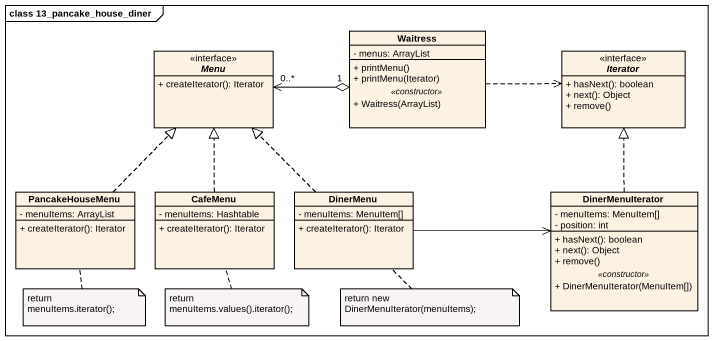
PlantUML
@startuml
mainframe class 13_pancake_house_diner
hide circle
hide empty members
skinparam classAttributeIconSize 0
class Waitress {
  - menus: ArrayList
  --
  + printMenu()
  + printMenu(Iterator)
  .. <<constructor>> ..
  + Waitress(ArrayList)
}
interface Menu {
  + createIterator(): Iterator
}
interface Iterator {
  + hasNext(): boolean
  + next(): Object
  + remove()
}
class PancakeHouseMenu {
  - menuItems: ArrayList
  + createIterator(): Iterator
}
class CafeMenu {
  - menuItems: Hashtable
  + createIterator(): Iterator
}
class DinerMenu {
  - menuItems: MenuItem[]
  + createIterator(): Iterator
}
class DinerMenuIterator {
  - menuItems: MenuItem[]
  - position: int
  --
  + hasNext(): boolean
  + next(): Object
  + remove()
  .. <<constructor>> ..
  + DinerMenuIterator(MenuItem[])
}
Waitress .right.> Iterator
Menu "0..*" <-right-o "1" Waitress
PancakeHouseMenu .up.|> Menu
CafeMenu .up.|> Menu
DinerMenu .up.|> Menu
DinerMenu -right-> DinerMenuIterator
DinerMenuIterator .up.|> Iterator
note bottom of PancakeHouseMenu : return menuItems.iterator();
note bottom of CafeMenu : return menuItems.values().iterator();
note bottom of DinerMenu : return new DinerMenuIterator(menuItems);
@enduml
